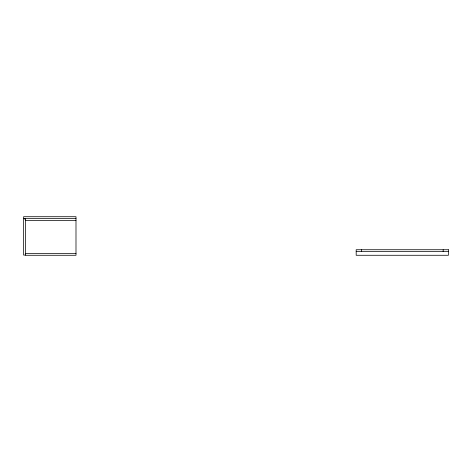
<?xml version="1.0" encoding="UTF-8"?>
<svg xmlns="http://www.w3.org/2000/svg" width="472" height="472" viewBox="0 0 472 472"><rect width="100%" height="100%" fill="white"/><g stroke="black" fill="none" stroke-linecap="round" stroke-linejoin="round"><path stroke-width="0.71" d="M75.992 218.607L23.6 218.607L23.6 216.719L75.992 216.719L75.992 255.281L25.488 255.281L25.488 218.607M25.488 218.919L23.6 218.919L23.6 255.069L25.488 255.069M25.488 220.489L75.992 220.489M356.183 251.611L448.4 251.611M25.488 253.393L75.992 253.393M443.161 249.729L443.161 251.611M361.422 249.729L361.422 251.611M448.4 249.729L356.183 249.729L356.183 255.281L448.4 255.281L448.4 249.729"/></g></svg>
